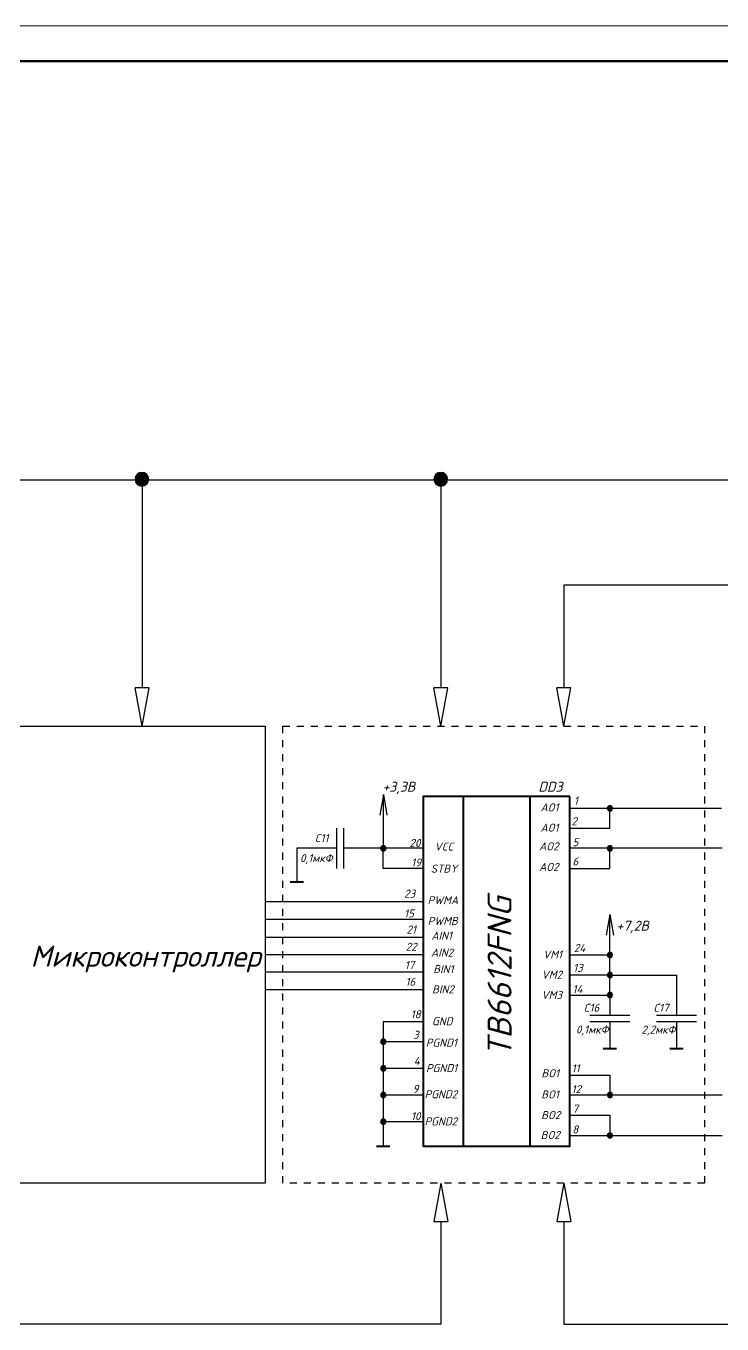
# Model space of a CAD drawing. Header units: millimetres. Extents: x 2470 to 6390, y 1560 to 2814.
# Drawn here: x 2676 to 2775, y 1970 to 2154.5 of the extents above; entities that cross this region are included whole.
import ezdxf

# ---------------------------------------------------------------- set-up
doc = ezdxf.new("R2010")
doc.units = ezdxf.units.MM
doc.linetypes.add('JIS_02_1.0', pattern=[2, 1, -1])
for name, color, linetype, lineweight in [('border', 7, 'Continuous', 70), ('Sheet', 7, 'Continuous', 30), ('Text', 7, 'Continuous', 18)]:
    doc.layers.add(name, color=color, linetype=linetype, lineweight=lineweight)
doc.styles.add('Main', font='isocpeur.ttf', dxfattribs={"oblique": 15, "height": 3})

msp = doc.modelspace()

# ---------------------------------------------------------------- hatches: boundary and pattern name
at = {"layer": 'Sheet'}
h = msp.add_hatch(color=256, dxfattribs=at)
h.dxf.hatch_style = 1
edge = h.paths.add_edge_path()
edge.add_line((2692.481437634633, 2090.069797631361), (2693.455113020063, 2090.069797631361))
edge.add_ellipse((2692.481437634633, 2090.069797631361), major_axis=(-0.9736753854301998, 0), ratio=0.9999895652899807, start_angle=90, end_angle=180, ccw=False)
edge.add_line((2692.481437634633, 2089.096132405951), (2692.481437634633, 2090.069797631361))
edge = h.paths.add_edge_path()
edge.add_ellipse((2692.481437634633, 2090.069797631361), major_axis=(-0.9736753854301998, 0), ratio=0.9999895652899807, start_angle=0, end_angle=90, ccw=False)
edge.add_line((2691.507762249203, 2090.069797631361), (2692.481437634633, 2090.069797631361))
edge.add_line((2692.481437634633, 2090.069797631361), (2692.481437634633, 2089.096132405951))
edge = h.paths.add_edge_path()
edge.add_ellipse((2692.481437634633, 2090.069797631361), major_axis=(-0.9736753854301998, 0), ratio=0.9999895652899807, start_angle=180, end_angle=360, ccw=False)
edge.add_line((2693.455113020063, 2090.069797631361), (2692.481437634633, 2090.069797631361))
edge.add_line((2692.481437634633, 2090.069797631361), (2691.507762249203, 2090.069797631361))
h = msp.add_hatch(color=256, dxfattribs=at)
h.dxf.hatch_style = 1
edge = h.paths.add_edge_path()
edge.add_line((2692.481437634633, 2090.069797631361), (2693.455113020063, 2090.069797631361))
edge.add_ellipse((2692.481437634633, 2090.069797631361), major_axis=(-0.9736753854301998, 0), ratio=0.9999895652899807, start_angle=90, end_angle=180, ccw=False)
edge.add_line((2692.481437634633, 2089.096132405951), (2692.481437634633, 2090.069797631361))
edge = h.paths.add_edge_path()
edge.add_ellipse((2692.481437634633, 2090.069797631361), major_axis=(-0.9736753854301998, 0), ratio=0.9999895652899807, start_angle=0, end_angle=90, ccw=False)
edge.add_line((2691.507762249203, 2090.069797631361), (2692.481437634633, 2090.069797631361))
edge.add_line((2692.481437634633, 2090.069797631361), (2692.481437634633, 2089.096132405951))
edge = h.paths.add_edge_path()
edge.add_ellipse((2692.481437634633, 2090.069797631361), major_axis=(-0.9736753854301998, 0), ratio=0.9999895652899807, start_angle=180, end_angle=360, ccw=False)
edge.add_line((2693.455113020063, 2090.069797631361), (2692.481437634633, 2090.069797631361))
edge.add_line((2692.481437634633, 2090.069797631361), (2691.507762249203, 2090.069797631361))
h = msp.add_hatch(color=256, dxfattribs=at)
h.dxf.hatch_style = 1
edge = h.paths.add_edge_path()
edge.add_line((2734.981437634633, 2090.069797631361), (2735.955113020063, 2090.069797631361))
edge.add_ellipse((2734.981437634633, 2090.069797631361), major_axis=(-0.9736753854301998, 0), ratio=0.9999895652899807, start_angle=90, end_angle=180, ccw=False)
edge.add_line((2734.981437634633, 2089.096132405951), (2734.981437634633, 2090.069797631361))
edge = h.paths.add_edge_path()
edge.add_ellipse((2734.981437634633, 2090.069797631361), major_axis=(-0.9736753854301998, 0), ratio=0.9999895652899807, start_angle=0, end_angle=90, ccw=False)
edge.add_line((2734.007762249203, 2090.069797631361), (2734.981437634633, 2090.069797631361))
edge.add_line((2734.981437634633, 2090.069797631361), (2734.981437634633, 2089.096132405951))
edge = h.paths.add_edge_path()
edge.add_ellipse((2734.981437634633, 2090.069797631361), major_axis=(-0.9736753854301998, 0), ratio=0.9999895652899807, start_angle=180, end_angle=360, ccw=False)
edge.add_line((2735.955113020063, 2090.069797631361), (2734.981437634633, 2090.069797631361))
edge.add_line((2734.981437634633, 2090.069797631361), (2734.007762249203, 2090.069797631361))
h = msp.add_hatch(color=256, dxfattribs=at)
h.dxf.hatch_style = 1
edge = h.paths.add_edge_path()
edge.add_line((2734.981437634633, 2090.069797631361), (2735.955113020063, 2090.069797631361))
edge.add_ellipse((2734.981437634633, 2090.069797631361), major_axis=(-0.9736753854301998, 0), ratio=0.9999895652899807, start_angle=90, end_angle=180, ccw=False)
edge.add_line((2734.981437634633, 2089.096132405951), (2734.981437634633, 2090.069797631361))
edge = h.paths.add_edge_path()
edge.add_ellipse((2734.981437634633, 2090.069797631361), major_axis=(-0.9736753854301998, 0), ratio=0.9999895652899807, start_angle=0, end_angle=90, ccw=False)
edge.add_line((2734.007762249203, 2090.069797631361), (2734.981437634633, 2090.069797631361))
edge.add_line((2734.981437634633, 2090.069797631361), (2734.981437634633, 2089.096132405951))
edge = h.paths.add_edge_path()
edge.add_ellipse((2734.981437634633, 2090.069797631361), major_axis=(-0.9736753854301998, 0), ratio=0.9999895652899807, start_angle=180, end_angle=360, ccw=False)
edge.add_line((2735.955113020063, 2090.069797631361), (2734.981437634633, 2090.069797631361))
edge.add_line((2734.981437634633, 2090.069797631361), (2734.007762249203, 2090.069797631361))
h = msp.add_hatch(color=256, dxfattribs=at)
h.dxf.hatch_style = 1
edge = h.paths.add_edge_path()
edge.add_line((2759.035600000001, 2043.29997990222), (2759.402629669755, 2043.29997990222))
edge.add_ellipse((2759.035600000001, 2043.29997990222), major_axis=(-0.3670296697543445, 0), ratio=0.9999895652899806, start_angle=90, end_angle=180, ccw=False)
edge.add_line((2759.035600000001, 2042.932954062313), (2759.035600000001, 2043.29997990222))
edge = h.paths.add_edge_path()
edge.add_ellipse((2759.035600000001, 2043.29997990222), major_axis=(-0.3670296697543445, 0), ratio=0.9999895652899806, start_angle=0, end_angle=90, ccw=False)
edge.add_line((2758.668570330246, 2043.29997990222), (2759.035600000001, 2043.29997990222))
edge.add_line((2759.035600000001, 2043.29997990222), (2759.035600000001, 2042.932954062313))
edge = h.paths.add_edge_path()
edge.add_ellipse((2759.035600000001, 2043.29997990222), major_axis=(-0.3670296697543445, 0), ratio=0.9999895652899806, start_angle=180, end_angle=360, ccw=False)
edge.add_line((2759.402629669755, 2043.29997990222), (2759.035600000001, 2043.29997990222))
edge.add_line((2759.035600000001, 2043.29997990222), (2758.668570330246, 2043.29997990222))
h = msp.add_hatch(color=256, dxfattribs=at)
h.dxf.hatch_style = 1
edge = h.paths.add_edge_path()
edge.add_line((2759.035600000001, 2043.29997990222), (2759.402629669755, 2043.29997990222))
edge.add_ellipse((2759.035600000001, 2043.29997990222), major_axis=(-0.3670296697543445, 0), ratio=0.9999895652899806, start_angle=90, end_angle=180, ccw=False)
edge.add_line((2759.035600000001, 2042.932954062313), (2759.035600000001, 2043.29997990222))
edge = h.paths.add_edge_path()
edge.add_ellipse((2759.035600000001, 2043.29997990222), major_axis=(-0.3670296697543445, 0), ratio=0.9999895652899806, start_angle=0, end_angle=90, ccw=False)
edge.add_line((2758.668570330246, 2043.29997990222), (2759.035600000001, 2043.29997990222))
edge.add_line((2759.035600000001, 2043.29997990222), (2759.035600000001, 2042.932954062313))
edge = h.paths.add_edge_path()
edge.add_ellipse((2759.035600000001, 2043.29997990222), major_axis=(-0.3670296697543445, 0), ratio=0.9999895652899806, start_angle=180, end_angle=360, ccw=False)
edge.add_line((2759.402629669755, 2043.29997990222), (2759.035600000001, 2043.29997990222))
edge.add_line((2759.035600000001, 2043.29997990222), (2758.668570330246, 2043.29997990222))
h = msp.add_hatch(color=256, dxfattribs=at)
h.dxf.hatch_style = 1
edge = h.paths.add_edge_path()
edge.add_line((2726.8138, 2037.613779902219), (2727.180829669755, 2037.613779902219))
edge.add_ellipse((2726.8138, 2037.613779902219), major_axis=(-0.3670296697543445, 0), ratio=0.9999895652899806, start_angle=90, end_angle=180, ccw=False)
edge.add_line((2726.8138, 2037.246754062313), (2726.8138, 2037.61377990222))
edge = h.paths.add_edge_path()
edge.add_ellipse((2726.8138, 2037.613779902219), major_axis=(-0.3670296697543445, 0), ratio=0.9999895652899806, start_angle=0, end_angle=90, ccw=False)
edge.add_line((2726.446770330246, 2037.613779902219), (2726.813800000001, 2037.613779902219))
edge.add_line((2726.8138, 2037.613779902219), (2726.8138, 2037.246754062313))
edge = h.paths.add_edge_path()
edge.add_ellipse((2726.8138, 2037.613779902219), major_axis=(-0.3670296697543445, 0), ratio=0.9999895652899806, start_angle=180, end_angle=360, ccw=False)
edge.add_line((2727.180829669755, 2037.613779902219), (2726.8138, 2037.613779902219))
edge.add_line((2726.8138, 2037.613779902219), (2726.446770330246, 2037.613779902219))
h = msp.add_hatch(color=256, dxfattribs=at)
h.dxf.hatch_style = 1
edge = h.paths.add_edge_path()
edge.add_line((2726.8138, 2037.613779902219), (2727.180829669755, 2037.613779902219))
edge.add_ellipse((2726.8138, 2037.613779902219), major_axis=(-0.3670296697543445, 0), ratio=0.9999895652899806, start_angle=90, end_angle=180, ccw=False)
edge.add_line((2726.8138, 2037.246754062313), (2726.8138, 2037.61377990222))
edge = h.paths.add_edge_path()
edge.add_ellipse((2726.8138, 2037.613779902219), major_axis=(-0.3670296697543445, 0), ratio=0.9999895652899806, start_angle=0, end_angle=90, ccw=False)
edge.add_line((2726.446770330246, 2037.613779902219), (2726.813800000001, 2037.613779902219))
edge.add_line((2726.8138, 2037.613779902219), (2726.8138, 2037.246754062313))
edge = h.paths.add_edge_path()
edge.add_ellipse((2726.8138, 2037.613779902219), major_axis=(-0.3670296697543445, 0), ratio=0.9999895652899806, start_angle=180, end_angle=360, ccw=False)
edge.add_line((2727.180829669755, 2037.613779902219), (2726.8138, 2037.613779902219))
edge.add_line((2726.8138, 2037.613779902219), (2726.446770330246, 2037.613779902219))
h = msp.add_hatch(color=256, dxfattribs=at)
h.dxf.hatch_style = 1
edge = h.paths.add_edge_path()
edge.add_line((2759.035600000001, 2037.613779902219), (2759.402629669755, 2037.613779902219))
edge.add_ellipse((2759.035600000001, 2037.613779902219), major_axis=(-0.3670296697543445, 0), ratio=0.9999895652899806, start_angle=90, end_angle=180, ccw=False)
edge.add_line((2759.035600000001, 2037.246754062313), (2759.035600000001, 2037.61377990222))
edge = h.paths.add_edge_path()
edge.add_ellipse((2759.035600000001, 2037.613779902219), major_axis=(-0.3670296697543445, 0), ratio=0.9999895652899806, start_angle=0, end_angle=90, ccw=False)
edge.add_line((2758.668570330246, 2037.613779902219), (2759.035600000001, 2037.613779902219))
edge.add_line((2759.035600000001, 2037.613779902219), (2759.035600000001, 2037.246754062313))
edge = h.paths.add_edge_path()
edge.add_ellipse((2759.035600000001, 2037.613779902219), major_axis=(-0.3670296697543445, 0), ratio=0.9999895652899806, start_angle=180, end_angle=360, ccw=False)
edge.add_line((2759.402629669755, 2037.613779902219), (2759.035600000001, 2037.613779902219))
edge.add_line((2759.035600000001, 2037.613779902219), (2758.668570330246, 2037.613779902219))
h = msp.add_hatch(color=256, dxfattribs=at)
h.dxf.hatch_style = 1
edge = h.paths.add_edge_path()
edge.add_line((2759.035600000001, 2037.613779902219), (2759.402629669755, 2037.613779902219))
edge.add_ellipse((2759.035600000001, 2037.613779902219), major_axis=(-0.3670296697543445, 0), ratio=0.9999895652899806, start_angle=90, end_angle=180, ccw=False)
edge.add_line((2759.035600000001, 2037.246754062313), (2759.035600000001, 2037.61377990222))
edge = h.paths.add_edge_path()
edge.add_ellipse((2759.035600000001, 2037.613779902219), major_axis=(-0.3670296697543445, 0), ratio=0.9999895652899806, start_angle=0, end_angle=90, ccw=False)
edge.add_line((2758.668570330246, 2037.613779902219), (2759.035600000001, 2037.613779902219))
edge.add_line((2759.035600000001, 2037.613779902219), (2759.035600000001, 2037.246754062313))
edge = h.paths.add_edge_path()
edge.add_ellipse((2759.035600000001, 2037.613779902219), major_axis=(-0.3670296697543445, 0), ratio=0.9999895652899806, start_angle=180, end_angle=360, ccw=False)
edge.add_line((2759.402629669755, 2037.613779902219), (2759.035600000001, 2037.613779902219))
edge.add_line((2759.035600000001, 2037.613779902219), (2758.668570330246, 2037.613779902219))
h = msp.add_hatch(color=256, dxfattribs=at)
h.dxf.hatch_style = 1
edge = h.paths.add_edge_path()
edge.add_line((2759.035600000001, 2022.450579902219), (2759.402629669755, 2022.450579902219))
edge.add_ellipse((2759.035600000001, 2022.450579902219), major_axis=(-0.3670296697543445, 0), ratio=0.9999895652899806, start_angle=90, end_angle=180, ccw=False)
edge.add_line((2759.035600000001, 2022.083554062313), (2759.035600000001, 2022.450579902219))
edge = h.paths.add_edge_path()
edge.add_ellipse((2759.035600000001, 2022.450579902219), major_axis=(-0.3670296697543445, 0), ratio=0.9999895652899806, start_angle=0, end_angle=90, ccw=False)
edge.add_line((2758.668570330246, 2022.450579902219), (2759.035600000001, 2022.450579902219))
edge.add_line((2759.035600000001, 2022.450579902219), (2759.035600000001, 2022.083554062313))
edge = h.paths.add_edge_path()
edge.add_ellipse((2759.035600000001, 2022.450579902219), major_axis=(-0.3670296697543445, 0), ratio=0.9999895652899806, start_angle=180, end_angle=360, ccw=False)
edge.add_line((2759.402629669755, 2022.450579902219), (2759.035600000001, 2022.450579902219))
edge.add_line((2759.035600000001, 2022.450579902219), (2758.668570330246, 2022.450579902219))
h = msp.add_hatch(color=256, dxfattribs=at)
h.dxf.hatch_style = 1
edge = h.paths.add_edge_path()
edge.add_line((2759.035600000001, 2022.450579902219), (2759.402629669755, 2022.450579902219))
edge.add_ellipse((2759.035600000001, 2022.450579902219), major_axis=(-0.3670296697543445, 0), ratio=0.9999895652899806, start_angle=90, end_angle=180, ccw=False)
edge.add_line((2759.035600000001, 2022.083554062313), (2759.035600000001, 2022.450579902219))
edge = h.paths.add_edge_path()
edge.add_ellipse((2759.035600000001, 2022.450579902219), major_axis=(-0.3670296697543445, 0), ratio=0.9999895652899806, start_angle=0, end_angle=90, ccw=False)
edge.add_line((2758.668570330246, 2022.450579902219), (2759.035600000001, 2022.450579902219))
edge.add_line((2759.035600000001, 2022.450579902219), (2759.035600000001, 2022.083554062313))
edge = h.paths.add_edge_path()
edge.add_ellipse((2759.035600000001, 2022.450579902219), major_axis=(-0.3670296697543445, 0), ratio=0.9999895652899806, start_angle=180, end_angle=360, ccw=False)
edge.add_line((2759.402629669755, 2022.450579902219), (2759.035600000001, 2022.450579902219))
edge.add_line((2759.035600000001, 2022.450579902219), (2758.668570330246, 2022.450579902219))
h = msp.add_hatch(color=256, dxfattribs=at)
h.dxf.hatch_style = 1
edge = h.paths.add_edge_path()
edge.add_line((2759.035600000001, 2019.60747990222), (2759.402629669755, 2019.60747990222))
edge.add_ellipse((2759.035600000001, 2019.60747990222), major_axis=(-0.3670296697543445, 0), ratio=0.9999895652899806, start_angle=90, end_angle=180, ccw=False)
edge.add_line((2759.035600000001, 2019.240454062314), (2759.035600000001, 2019.60747990222))
edge = h.paths.add_edge_path()
edge.add_ellipse((2759.035600000001, 2019.60747990222), major_axis=(-0.3670296697543445, 0), ratio=0.9999895652899806, start_angle=0, end_angle=90, ccw=False)
edge.add_line((2758.668570330246, 2019.60747990222), (2759.035600000001, 2019.60747990222))
edge.add_line((2759.035600000001, 2019.60747990222), (2759.035600000001, 2019.240454062314))
edge = h.paths.add_edge_path()
edge.add_ellipse((2759.035600000001, 2019.60747990222), major_axis=(-0.3670296697543445, 0), ratio=0.9999895652899806, start_angle=180, end_angle=360, ccw=False)
edge.add_line((2759.402629669755, 2019.60747990222), (2759.035600000001, 2019.60747990222))
edge.add_line((2759.035600000001, 2019.60747990222), (2758.668570330246, 2019.60747990222))
h = msp.add_hatch(color=256, dxfattribs=at)
h.dxf.hatch_style = 1
edge = h.paths.add_edge_path()
edge.add_line((2759.035600000001, 2019.60747990222), (2759.402629669755, 2019.60747990222))
edge.add_ellipse((2759.035600000001, 2019.60747990222), major_axis=(-0.3670296697543445, 0), ratio=0.9999895652899806, start_angle=90, end_angle=180, ccw=False)
edge.add_line((2759.035600000001, 2019.240454062314), (2759.035600000001, 2019.60747990222))
edge = h.paths.add_edge_path()
edge.add_ellipse((2759.035600000001, 2019.60747990222), major_axis=(-0.3670296697543445, 0), ratio=0.9999895652899806, start_angle=0, end_angle=90, ccw=False)
edge.add_line((2758.668570330246, 2019.60747990222), (2759.035600000001, 2019.60747990222))
edge.add_line((2759.035600000001, 2019.60747990222), (2759.035600000001, 2019.240454062314))
edge = h.paths.add_edge_path()
edge.add_ellipse((2759.035600000001, 2019.60747990222), major_axis=(-0.3670296697543445, 0), ratio=0.9999895652899806, start_angle=180, end_angle=360, ccw=False)
edge.add_line((2759.402629669755, 2019.60747990222), (2759.035600000001, 2019.60747990222))
edge.add_line((2759.035600000001, 2019.60747990222), (2758.668570330246, 2019.60747990222))
h = msp.add_hatch(color=256, dxfattribs=at)
h.dxf.hatch_style = 1
edge = h.paths.add_edge_path()
edge.add_line((2759.035600000001, 2016.764379902219), (2759.402629669755, 2016.764379902219))
edge.add_ellipse((2759.035600000001, 2016.764379902219), major_axis=(-0.3670296697543445, 0), ratio=0.9999895652899806, start_angle=90, end_angle=180, ccw=False)
edge.add_line((2759.035600000001, 2016.397354062313), (2759.035600000001, 2016.76437990222))
edge = h.paths.add_edge_path()
edge.add_ellipse((2759.035600000001, 2016.764379902219), major_axis=(-0.3670296697543445, 0), ratio=0.9999895652899806, start_angle=0, end_angle=90, ccw=False)
edge.add_line((2758.668570330246, 2016.764379902219), (2759.035600000001, 2016.764379902219))
edge.add_line((2759.035600000001, 2016.764379902219), (2759.035600000001, 2016.397354062313))
edge = h.paths.add_edge_path()
edge.add_ellipse((2759.035600000001, 2016.764379902219), major_axis=(-0.3670296697543445, 0), ratio=0.9999895652899806, start_angle=180, end_angle=360, ccw=False)
edge.add_line((2759.402629669755, 2016.764379902219), (2759.035600000001, 2016.764379902219))
edge.add_line((2759.035600000001, 2016.764379902219), (2758.668570330246, 2016.764379902219))
h = msp.add_hatch(color=256, dxfattribs=at)
h.dxf.hatch_style = 1
edge = h.paths.add_edge_path()
edge.add_line((2759.035600000001, 2016.764379902219), (2759.402629669755, 2016.764379902219))
edge.add_ellipse((2759.035600000001, 2016.764379902219), major_axis=(-0.3670296697543445, 0), ratio=0.9999895652899806, start_angle=90, end_angle=180, ccw=False)
edge.add_line((2759.035600000001, 2016.397354062313), (2759.035600000001, 2016.76437990222))
edge = h.paths.add_edge_path()
edge.add_ellipse((2759.035600000001, 2016.764379902219), major_axis=(-0.3670296697543445, 0), ratio=0.9999895652899806, start_angle=0, end_angle=90, ccw=False)
edge.add_line((2758.668570330246, 2016.764379902219), (2759.035600000001, 2016.764379902219))
edge.add_line((2759.035600000001, 2016.764379902219), (2759.035600000001, 2016.397354062313))
edge = h.paths.add_edge_path()
edge.add_ellipse((2759.035600000001, 2016.764379902219), major_axis=(-0.3670296697543445, 0), ratio=0.9999895652899806, start_angle=180, end_angle=360, ccw=False)
edge.add_line((2759.402629669755, 2016.764379902219), (2759.035600000001, 2016.764379902219))
edge.add_line((2759.035600000001, 2016.764379902219), (2758.668570330246, 2016.764379902219))
h = msp.add_hatch(color=256, dxfattribs=at)
h.dxf.hatch_style = 1
edge = h.paths.add_edge_path()
edge.add_line((2726.8138, 2010.13047990222), (2727.180829669755, 2010.13047990222))
edge.add_ellipse((2726.8138, 2010.13047990222), major_axis=(-0.3670296697543445, 0), ratio=0.9999895652899806, start_angle=90, end_angle=180, ccw=False)
edge.add_line((2726.8138, 2009.763454062313), (2726.8138, 2010.13047990222))
edge = h.paths.add_edge_path()
edge.add_ellipse((2726.8138, 2010.13047990222), major_axis=(-0.3670296697543445, 0), ratio=0.9999895652899806, start_angle=0, end_angle=90, ccw=False)
edge.add_line((2726.446770330246, 2010.13047990222), (2726.813800000001, 2010.13047990222))
edge.add_line((2726.8138, 2010.13047990222), (2726.8138, 2009.763454062313))
edge = h.paths.add_edge_path()
edge.add_ellipse((2726.8138, 2010.13047990222), major_axis=(-0.3670296697543445, 0), ratio=0.9999895652899806, start_angle=180, end_angle=360, ccw=False)
edge.add_line((2727.180829669755, 2010.13047990222), (2726.8138, 2010.13047990222))
edge.add_line((2726.8138, 2010.13047990222), (2726.446770330246, 2010.13047990222))
h = msp.add_hatch(color=256, dxfattribs=at)
h.dxf.hatch_style = 1
edge = h.paths.add_edge_path()
edge.add_line((2726.8138, 2010.13047990222), (2727.180829669755, 2010.13047990222))
edge.add_ellipse((2726.8138, 2010.13047990222), major_axis=(-0.3670296697543445, 0), ratio=0.9999895652899806, start_angle=90, end_angle=180, ccw=False)
edge.add_line((2726.8138, 2009.763454062313), (2726.8138, 2010.13047990222))
edge = h.paths.add_edge_path()
edge.add_ellipse((2726.8138, 2010.13047990222), major_axis=(-0.3670296697543445, 0), ratio=0.9999895652899806, start_angle=0, end_angle=90, ccw=False)
edge.add_line((2726.446770330246, 2010.13047990222), (2726.813800000001, 2010.13047990222))
edge.add_line((2726.8138, 2010.13047990222), (2726.8138, 2009.763454062313))
edge = h.paths.add_edge_path()
edge.add_ellipse((2726.8138, 2010.13047990222), major_axis=(-0.3670296697543445, 0), ratio=0.9999895652899806, start_angle=180, end_angle=360, ccw=False)
edge.add_line((2727.180829669755, 2010.13047990222), (2726.8138, 2010.13047990222))
edge.add_line((2726.8138, 2010.13047990222), (2726.446770330246, 2010.13047990222))
h = msp.add_hatch(color=256, dxfattribs=at)
h.dxf.hatch_style = 1
edge = h.paths.add_edge_path()
edge.add_line((2726.8138, 2006.33967990222), (2727.180829669755, 2006.33967990222))
edge.add_ellipse((2726.8138, 2006.33967990222), major_axis=(-0.3670296697543445, 0), ratio=0.9999895652899806, start_angle=90, end_angle=180, ccw=False)
edge.add_line((2726.8138, 2005.972654062314), (2726.8138, 2006.33967990222))
edge = h.paths.add_edge_path()
edge.add_ellipse((2726.8138, 2006.33967990222), major_axis=(-0.3670296697543445, 0), ratio=0.9999895652899806, start_angle=0, end_angle=90, ccw=False)
edge.add_line((2726.446770330246, 2006.33967990222), (2726.813800000001, 2006.33967990222))
edge.add_line((2726.8138, 2006.33967990222), (2726.8138, 2005.972654062313))
edge = h.paths.add_edge_path()
edge.add_ellipse((2726.8138, 2006.33967990222), major_axis=(-0.3670296697543445, 0), ratio=0.9999895652899806, start_angle=180, end_angle=360, ccw=False)
edge.add_line((2727.180829669755, 2006.33967990222), (2726.8138, 2006.33967990222))
edge.add_line((2726.8138, 2006.33967990222), (2726.446770330246, 2006.33967990222))
h = msp.add_hatch(color=256, dxfattribs=at)
h.dxf.hatch_style = 1
edge = h.paths.add_edge_path()
edge.add_line((2726.8138, 2006.33967990222), (2727.180829669755, 2006.33967990222))
edge.add_ellipse((2726.8138, 2006.33967990222), major_axis=(-0.3670296697543445, 0), ratio=0.9999895652899806, start_angle=90, end_angle=180, ccw=False)
edge.add_line((2726.8138, 2005.972654062314), (2726.8138, 2006.33967990222))
edge = h.paths.add_edge_path()
edge.add_ellipse((2726.8138, 2006.33967990222), major_axis=(-0.3670296697543445, 0), ratio=0.9999895652899806, start_angle=0, end_angle=90, ccw=False)
edge.add_line((2726.446770330246, 2006.33967990222), (2726.813800000001, 2006.33967990222))
edge.add_line((2726.8138, 2006.33967990222), (2726.8138, 2005.972654062313))
edge = h.paths.add_edge_path()
edge.add_ellipse((2726.8138, 2006.33967990222), major_axis=(-0.3670296697543445, 0), ratio=0.9999895652899806, start_angle=180, end_angle=360, ccw=False)
edge.add_line((2727.180829669755, 2006.33967990222), (2726.8138, 2006.33967990222))
edge.add_line((2726.8138, 2006.33967990222), (2726.446770330246, 2006.33967990222))
h = msp.add_hatch(color=256, dxfattribs=at)
h.dxf.hatch_style = 1
edge = h.paths.add_edge_path()
edge.add_line((2726.8138, 2002.548879902219), (2727.180829669755, 2002.548879902219))
edge.add_ellipse((2726.8138, 2002.548879902219), major_axis=(-0.3670296697543445, 0), ratio=0.9999895652899806, start_angle=90, end_angle=180, ccw=False)
edge.add_line((2726.8138, 2002.181854062313), (2726.8138, 2002.548879902219))
edge = h.paths.add_edge_path()
edge.add_ellipse((2726.8138, 2002.548879902219), major_axis=(-0.3670296697543445, 0), ratio=0.9999895652899806, start_angle=0, end_angle=90, ccw=False)
edge.add_line((2726.446770330246, 2002.548879902219), (2726.813800000001, 2002.548879902219))
edge.add_line((2726.8138, 2002.548879902219), (2726.8138, 2002.181854062313))
edge = h.paths.add_edge_path()
edge.add_ellipse((2726.8138, 2002.548879902219), major_axis=(-0.3670296697543445, 0), ratio=0.9999895652899806, start_angle=180, end_angle=360, ccw=False)
edge.add_line((2727.180829669755, 2002.548879902219), (2726.8138, 2002.548879902219))
edge.add_line((2726.8138, 2002.548879902219), (2726.446770330246, 2002.548879902219))
h = msp.add_hatch(color=256, dxfattribs=at)
h.dxf.hatch_style = 1
edge = h.paths.add_edge_path()
edge.add_line((2726.8138, 2002.548879902219), (2727.180829669755, 2002.548879902219))
edge.add_ellipse((2726.8138, 2002.548879902219), major_axis=(-0.3670296697543445, 0), ratio=0.9999895652899806, start_angle=90, end_angle=180, ccw=False)
edge.add_line((2726.8138, 2002.181854062313), (2726.8138, 2002.548879902219))
edge = h.paths.add_edge_path()
edge.add_ellipse((2726.8138, 2002.548879902219), major_axis=(-0.3670296697543445, 0), ratio=0.9999895652899806, start_angle=0, end_angle=90, ccw=False)
edge.add_line((2726.446770330246, 2002.548879902219), (2726.813800000001, 2002.548879902219))
edge.add_line((2726.8138, 2002.548879902219), (2726.8138, 2002.181854062313))
edge = h.paths.add_edge_path()
edge.add_ellipse((2726.8138, 2002.548879902219), major_axis=(-0.3670296697543445, 0), ratio=0.9999895652899806, start_angle=180, end_angle=360, ccw=False)
edge.add_line((2727.180829669755, 2002.548879902219), (2726.8138, 2002.548879902219))
edge.add_line((2726.8138, 2002.548879902219), (2726.446770330246, 2002.548879902219))
h = msp.add_hatch(color=256, dxfattribs=at)
h.dxf.hatch_style = 1
edge = h.paths.add_edge_path()
edge.add_line((2759.035600000001, 2002.560250023766), (2759.402629669755, 2002.560250023766))
edge.add_ellipse((2759.035600000001, 2002.560250023766), major_axis=(-0.3670296697543445, 0), ratio=0.9999895652899806, start_angle=90, end_angle=180, ccw=False)
edge.add_line((2759.035600000001, 2002.19322418386), (2759.035600000001, 2002.560250023767))
edge = h.paths.add_edge_path()
edge.add_ellipse((2759.035600000001, 2002.560250023766), major_axis=(-0.3670296697543445, 0), ratio=0.9999895652899806, start_angle=0, end_angle=90, ccw=False)
edge.add_line((2758.668570330246, 2002.560250023766), (2759.035600000001, 2002.560250023766))
edge.add_line((2759.035600000001, 2002.560250023766), (2759.035600000001, 2002.19322418386))
edge = h.paths.add_edge_path()
edge.add_ellipse((2759.035600000001, 2002.560250023766), major_axis=(-0.3670296697543445, 0), ratio=0.9999895652899806, start_angle=180, end_angle=360, ccw=False)
edge.add_line((2759.402629669755, 2002.560250023766), (2759.035600000001, 2002.560250023766))
edge.add_line((2759.035600000001, 2002.560250023766), (2758.668570330246, 2002.560250023766))
h = msp.add_hatch(color=256, dxfattribs=at)
h.dxf.hatch_style = 1
edge = h.paths.add_edge_path()
edge.add_line((2759.035600000001, 2002.560250023766), (2759.402629669755, 2002.560250023766))
edge.add_ellipse((2759.035600000001, 2002.560250023766), major_axis=(-0.3670296697543445, 0), ratio=0.9999895652899806, start_angle=90, end_angle=180, ccw=False)
edge.add_line((2759.035600000001, 2002.19322418386), (2759.035600000001, 2002.560250023767))
edge = h.paths.add_edge_path()
edge.add_ellipse((2759.035600000001, 2002.560250023766), major_axis=(-0.3670296697543445, 0), ratio=0.9999895652899806, start_angle=0, end_angle=90, ccw=False)
edge.add_line((2758.668570330246, 2002.560250023766), (2759.035600000001, 2002.560250023766))
edge.add_line((2759.035600000001, 2002.560250023766), (2759.035600000001, 2002.19322418386))
edge = h.paths.add_edge_path()
edge.add_ellipse((2759.035600000001, 2002.560250023766), major_axis=(-0.3670296697543445, 0), ratio=0.9999895652899806, start_angle=180, end_angle=360, ccw=False)
edge.add_line((2759.402629669755, 2002.560250023766), (2759.035600000001, 2002.560250023766))
edge.add_line((2759.035600000001, 2002.560250023766), (2758.668570330246, 2002.560250023766))
h = msp.add_hatch(color=256, dxfattribs=at)
h.dxf.hatch_style = 1
edge = h.paths.add_edge_path()
edge.add_line((2726.8138, 1998.75807990222), (2727.180829669755, 1998.75807990222))
edge.add_ellipse((2726.8138, 1998.75807990222), major_axis=(-0.3670296697543445, 0), ratio=0.9999895652899806, start_angle=90, end_angle=180, ccw=False)
edge.add_line((2726.8138, 1998.391054062314), (2726.8138, 1998.75807990222))
edge = h.paths.add_edge_path()
edge.add_ellipse((2726.8138, 1998.75807990222), major_axis=(-0.3670296697543445, 0), ratio=0.9999895652899806, start_angle=0, end_angle=90, ccw=False)
edge.add_line((2726.446770330246, 1998.75807990222), (2726.813800000001, 1998.75807990222))
edge.add_line((2726.8138, 1998.75807990222), (2726.8138, 1998.391054062314))
edge = h.paths.add_edge_path()
edge.add_ellipse((2726.8138, 1998.75807990222), major_axis=(-0.3670296697543445, 0), ratio=0.9999895652899806, start_angle=180, end_angle=360, ccw=False)
edge.add_line((2727.180829669755, 1998.75807990222), (2726.8138, 1998.75807990222))
edge.add_line((2726.8138, 1998.75807990222), (2726.446770330246, 1998.75807990222))
h = msp.add_hatch(color=256, dxfattribs=at)
h.dxf.hatch_style = 1
edge = h.paths.add_edge_path()
edge.add_line((2726.8138, 1998.75807990222), (2727.180829669755, 1998.75807990222))
edge.add_ellipse((2726.8138, 1998.75807990222), major_axis=(-0.3670296697543445, 0), ratio=0.9999895652899806, start_angle=90, end_angle=180, ccw=False)
edge.add_line((2726.8138, 1998.391054062314), (2726.8138, 1998.75807990222))
edge = h.paths.add_edge_path()
edge.add_ellipse((2726.8138, 1998.75807990222), major_axis=(-0.3670296697543445, 0), ratio=0.9999895652899806, start_angle=0, end_angle=90, ccw=False)
edge.add_line((2726.446770330246, 1998.75807990222), (2726.813800000001, 1998.75807990222))
edge.add_line((2726.8138, 1998.75807990222), (2726.8138, 1998.391054062314))
edge = h.paths.add_edge_path()
edge.add_ellipse((2726.8138, 1998.75807990222), major_axis=(-0.3670296697543445, 0), ratio=0.9999895652899806, start_angle=180, end_angle=360, ccw=False)
edge.add_line((2727.180829669755, 1998.75807990222), (2726.8138, 1998.75807990222))
edge.add_line((2726.8138, 1998.75807990222), (2726.446770330246, 1998.75807990222))
h = msp.add_hatch(color=256, dxfattribs=at)
h.dxf.hatch_style = 1
edge = h.paths.add_edge_path()
edge.add_line((2759.035600000001, 1996.79941804281), (2759.402629669755, 1996.79941804281))
edge.add_ellipse((2759.035600000001, 1996.79941804281), major_axis=(-0.3670296697543445, 0), ratio=0.9999895652899806, start_angle=90, end_angle=180, ccw=False)
edge.add_line((2759.035600000001, 1996.432392202904), (2759.035600000001, 1996.799418042811))
edge = h.paths.add_edge_path()
edge.add_ellipse((2759.035600000001, 1996.79941804281), major_axis=(-0.3670296697543445, 0), ratio=0.9999895652899806, start_angle=0, end_angle=90, ccw=False)
edge.add_line((2758.668570330246, 1996.79941804281), (2759.035600000001, 1996.79941804281))
edge.add_line((2759.035600000001, 1996.79941804281), (2759.035600000001, 1996.432392202904))
edge = h.paths.add_edge_path()
edge.add_ellipse((2759.035600000001, 1996.79941804281), major_axis=(-0.3670296697543445, 0), ratio=0.9999895652899806, start_angle=180, end_angle=360, ccw=False)
edge.add_line((2759.402629669755, 1996.79941804281), (2759.035600000001, 1996.79941804281))
edge.add_line((2759.035600000001, 1996.79941804281), (2758.668570330246, 1996.79941804281))
h = msp.add_hatch(color=256, dxfattribs=at)
h.dxf.hatch_style = 1
edge = h.paths.add_edge_path()
edge.add_line((2759.035600000001, 1996.79941804281), (2759.402629669755, 1996.79941804281))
edge.add_ellipse((2759.035600000001, 1996.79941804281), major_axis=(-0.3670296697543445, 0), ratio=0.9999895652899806, start_angle=90, end_angle=180, ccw=False)
edge.add_line((2759.035600000001, 1996.432392202904), (2759.035600000001, 1996.799418042811))
edge = h.paths.add_edge_path()
edge.add_ellipse((2759.035600000001, 1996.79941804281), major_axis=(-0.3670296697543445, 0), ratio=0.9999895652899806, start_angle=0, end_angle=90, ccw=False)
edge.add_line((2758.668570330246, 1996.79941804281), (2759.035600000001, 1996.79941804281))
edge.add_line((2759.035600000001, 1996.79941804281), (2759.035600000001, 1996.432392202904))
edge = h.paths.add_edge_path()
edge.add_ellipse((2759.035600000001, 1996.79941804281), major_axis=(-0.3670296697543445, 0), ratio=0.9999895652899806, start_angle=180, end_angle=360, ccw=False)
edge.add_line((2759.402629669755, 1996.79941804281), (2759.035600000001, 1996.79941804281))
edge.add_line((2759.035600000001, 1996.79941804281), (2758.668570330246, 1996.79941804281))

# ---------------------------------------------------------------- linework, layer by layer
at = {"layer": 'border', "lineweight": 18}
msp.add_line((2470, 2154.5), (2890, 2154.5), dxfattribs=at)
at = {"layer": 'border', "lineweight": 70}
msp.add_line((2490, 2149.5), (2885, 2149.5), dxfattribs=at)
at = {"layer": 'Sheet'}
for p, q in [((2610, 2090), (2860, 2090)), ((2692.5, 2090), (2692.5, 2060.408687139202)), ((2735, 2090), (2735, 2060.408687139202)), ((2752.5, 2075), (2752.5, 2060.408687139202)), ((2840, 2075), (2752.5, 2075)), ((2692.5, 2055), (2691.501950186502, 2060.408687139202)), ((2693.498049813498, 2060.408687139202), (2691.501950186502, 2060.408687139202)), ((2692.5, 2055), (2693.498049813498, 2060.408687139202)), ((2735, 2055), (2734.001950186502, 2060.408687139202)), ((2735.998049813498, 2060.408687139202), (2734.001950186502, 2060.408687139202)), ((2735, 2055), (2735.998049813498, 2060.408687139202)), ((2752.5, 2055), (2751.501950186502, 2060.408687139202)), ((2753.498049813498, 2060.408687139202), (2751.501950186502, 2060.408687139202)), ((2752.5, 2055), (2753.498049813498, 2060.408687139202)), ((2726.81883859826, 2045.249288400236), (2726.308032924102, 2042.330238943718)), ((2726.8138, 2045.195379902219), (2726.8138, 2037.613779902219)), ((2726.820737504111, 2045.249288400236), (2727.33154317827, 2042.330238943718)), ((2753.3494, 2043.29997990222), (2774.91120255769, 2043.29997990222)), ((2759.035600000001, 2040.456879902219), (2759.035600000001, 2043.29997990222)), ((2720.1799, 2034.770679902219), (2720.1799, 2040.456879902219)), ((2721.1276, 2040.456879902219), (2721.1276, 2034.770679902219)), ((2753.3494, 2040.456879902219), (2759.035600000001, 2040.456879902219)), ((2720.1799, 2037.613779902219), (2714.4937, 2037.613779902219)), ((2714.4937, 2037.613779902219), (2714.4937, 2032.87527990222)), ((2732.5, 2037.613779902219), (2721.1276, 2037.613779902219)), ((2726.8138, 2034.770679902219), (2726.8138, 2037.613779902219)), ((2775.013347269021, 2037.613779902219), (2753.3494, 2037.613779902219)), ((2759.035600000001, 2034.770679902219), (2759.035600000001, 2037.613779902219)), ((2732.5, 2034.770679902219), (2726.8138, 2034.770679902219)), ((2753.3494, 2034.770679902219), (2759.035600000001, 2034.770679902219)), ((2714.4937, 2032.87527990222), (2713.546, 2032.87527990222)), ((2732.5, 2030), (2710, 2030)), ((2759.04063859826, 2028.190688400236), (2758.529832924102, 2025.271638943717)), ((2759.035600000001, 2016.764379902219), (2759.035600000001, 2028.13677990222)), ((2759.042537504111, 2028.190688400236), (2759.55334317827, 2025.271638943717)), ((2732.5, 2027.5), (2710, 2027.5)), ((2710, 2025), (2732.5, 2025)), ((2732.5, 2022.5), (2710, 2022.5)), ((2759.035600000001, 2022.450579902219), (2753.3494, 2022.450579902219)), ((2732.5, 2020), (2710, 2020)), ((2759.035600000001, 2019.60747990222), (2753.3494, 2019.60747990222)), ((2759.035600000001, 2019.60747990222), (2768.5126, 2019.60747990222)), ((2768.5126, 2019.60747990222), (2768.5126, 2013.921279902219)), ((2732.5, 2017.5), (2710, 2017.5)), ((2753.3494, 2016.764379902219), (2759.035600000001, 2016.764379902219)), ((2759.035600000001, 2016.764379902219), (2759.035600000001, 2013.921279902219)), ((2732.5, 2012.97357990222), (2726.8138, 2012.97357990222)), ((2726.8138, 2012.97357990222), (2726.8138, 2010.13047990222)), ((2756.1925, 2013.921279902219), (2761.878700000001, 2013.921279902219)), ((2760.931, 2012.97357990222), (2756.1925, 2012.97357990222)), ((2761.878700000001, 2012.97357990222), (2756.1925, 2012.97357990222)), ((2759.035600000001, 2012.97357990222), (2759.035600000001, 2009.182779902219)), ((2765.6695, 2013.921279902219), (2771.3557, 2013.921279902219)), ((2771.3557, 2012.97357990222), (2765.6695, 2012.97357990222)), ((2768.5126, 2012.97357990222), (2768.5126, 2009.182779902219)), ((2732.5, 2010.13047990222), (2726.8138, 2010.13047990222)), ((2726.8138, 2010.13047990222), (2726.8138, 1995.261928800977)), ((2768.5126, 2009.182779902219), (2767.5649, 2009.182779902219)), ((2732.5, 2006.33967990222), (2726.8138, 2006.33967990222)), ((2753.3494, 2005.39197990222), (2759.035600000001, 2005.39197990222)), ((2759.035600000001, 2005.39197990222), (2759.035600000001, 2002.548879902219)), ((2732.5, 2002.548879902219), (2726.8138, 2002.548879902219)), ((2753.283412573786, 2002.560250023766), (2774.990065488891, 2002.560250023766)), ((2732.5, 1998.75807990222), (2726.8138, 1998.75807990222)), ((2753.3494, 1999.70577990222), (2759.035600000001, 1999.70577990222)), ((2759.035600000001, 1999.70577990222), (2759.035600000001, 1996.86267990222)), ((2753.384901460332, 1996.818679592523), (2774.990065488891, 1996.818679592523)), ((2735, 1990), (2734.001950186502, 1984.591312860797)), ((2735, 1990), (2735.998049813498, 1984.591312860797)), ((2752.5, 1990), (2751.501950186502, 1984.591312860797)), ((2752.5, 1990), (2753.498049813498, 1984.591312860797)), ((2734.001950186502, 1984.591312860797), (2735.998049813498, 1984.591312860797)), ((2735.000000000001, 1984.591312860799), (2735, 1970)), ((2751.501950186502, 1984.591312860797), (2753.498049813498, 1984.591312860797)), ((2752.500000000001, 1984.591312860799), (2752.5, 1970)), ((2735, 1970), (2527.5, 1970)), ((2752.5, 1970), (2840, 1970))]:
    msp.add_line(p, q, dxfattribs=at)
at = {"layer": 'Sheet', "lineweight": 40}
for p, q in [((2738.186200000001, 2044.959809314109), (2738.186200000001, 1995.261928800977)), ((2747.6632, 2044.986873950215), (2747.6632, 1995.261928800977)), ((2713.546, 2032.87527990222), (2715.4414, 2032.87527990222)), ((2758.0879, 2009.182779902219), (2759.9833, 2009.182779902219)), ((2767.5649, 2009.182779902219), (2769.4603, 2009.182779902219)), ((2725.8661, 1995.261928800977), (2727.7615, 1995.261928800977))]:
    msp.add_line(p, q, dxfattribs=at)
at = {"layer": 'Sheet'}
msp.add_lwpolyline([(2675, 2055), (2710, 2055), (2710, 1990), (2675, 1990)], close=True, dxfattribs=at)
at = {"layer": 'Sheet', "linetype": 'JIS_02_1.0'}
msp.add_lwpolyline([(2772.5, 1990), (2712.5, 1990), (2712.5, 2055), (2772.5, 2055)], close=True, dxfattribs=at)
at = {"layer": 'Sheet', "lineweight": 40}
msp.add_lwpolyline([(2753.3494, 2045), (2732.5, 2045), (2732.5, 1995.261928800977), (2753.3494, 1995.261928800977)], close=True, dxfattribs=at)
at = {"layer": 'Sheet'}
for centre, radius, start, end in [((2692.481437634633, 2090.069797631361), 0.5080010149995379, 0, 180), ((2692.481437634633, 2090.069797631361), 0.5080010149995379, 0, 180), ((2692.481437634633, 2090.069797631361), 0.5080010149995379, 0, 180), ((2734.981437634633, 2090.069797631361), 0.5080010149995379, 0, 180), ((2734.981437634633, 2090.069797631361), 0.5080010149995379, 0, 180), ((2734.981437634633, 2090.069797631361), 0.5080010149995379, 0, 180), ((2692.481437634633, 2090.069797631361), 0.5080010149995379, 180, 0), ((2692.481437634633, 2090.069797631361), 0.5080010149995379, 180, 0), ((2692.481437634633, 2090.069797631361), 0.5080010149995379, 180, 0), ((2734.981437634633, 2090.069797631361), 0.5080010149995379, 180, 0), ((2734.981437634633, 2090.069797631361), 0.5080010149995379, 180, 0), ((2734.981437634633, 2090.069797631361), 0.5080010149995379, 180, 0), ((2759.035600000001, 2043.29997990222), 0.1914924086201195, 0, 180), ((2759.035600000001, 2043.29997990222), 0.1914924086201195, 0, 180), ((2759.035600000001, 2043.29997990222), 0.1914924086201195, 0, 180), ((2759.035600000001, 2043.29997990222), 0.1914924086201195, 180, 0), ((2759.035600000001, 2043.29997990222), 0.1914924086201195, 180, 0), ((2759.035600000001, 2043.29997990222), 0.1914924086201195, 180, 0), ((2726.8138, 2037.613779902219), 0.1914924086201195, 0, 180), ((2726.8138, 2037.613779902219), 0.1914924086201195, 0, 180), ((2726.8138, 2037.613779902219), 0.1914924086201195, 0, 180), ((2726.8138, 2037.613779902219), 0.1914924086201195, 180, 0), ((2726.8138, 2037.613779902219), 0.1914924086201195, 180, 0), ((2726.8138, 2037.613779902219), 0.1914924086201195, 180, 0), ((2759.035600000001, 2037.613779902219), 0.1914924086201195, 0, 180), ((2759.035600000001, 2037.613779902219), 0.1914924086201195, 0, 180), ((2759.035600000001, 2037.613779902219), 0.1914924086201195, 0, 180), ((2759.035600000001, 2037.613779902219), 0.1914924086201195, 180, 0), ((2759.035600000001, 2037.613779902219), 0.1914924086201195, 180, 0), ((2759.035600000001, 2037.613779902219), 0.1914924086201195, 180, 0), ((2759.035600000001, 2022.450579902219), 0.1914924086201195, 0, 180), ((2759.035600000001, 2022.450579902219), 0.1914924086201195, 0, 180), ((2759.035600000001, 2022.450579902219), 0.1914924086201195, 0, 180), ((2759.035600000001, 2022.450579902219), 0.1914924086201195, 180, 0), ((2759.035600000001, 2022.450579902219), 0.1914924086201195, 180, 0), ((2759.035600000001, 2022.450579902219), 0.1914924086201195, 180, 0), ((2759.035600000001, 2019.60747990222), 0.1914924086201195, 0, 180), ((2759.035600000001, 2019.60747990222), 0.1914924086201195, 0, 180), ((2759.035600000001, 2019.60747990222), 0.1914924086201195, 0, 180), ((2759.035600000001, 2019.60747990222), 0.1914924086201195, 180, 0), ((2759.035600000001, 2019.60747990222), 0.1914924086201195, 180, 0), ((2759.035600000001, 2019.60747990222), 0.1914924086201195, 180, 0), ((2759.035600000001, 2016.764379902219), 0.1914924086201195, 0, 180), ((2759.035600000001, 2016.764379902219), 0.1914924086201195, 0, 180), ((2759.035600000001, 2016.764379902219), 0.1914924086201195, 0, 180), ((2759.035600000001, 2016.764379902219), 0.1914924086201195, 180, 0), ((2759.035600000001, 2016.764379902219), 0.1914924086201195, 180, 0), ((2759.035600000001, 2016.764379902219), 0.1914924086201195, 180, 0), ((2726.8138, 2010.13047990222), 0.1914924086201195, 0, 180), ((2726.8138, 2010.13047990222), 0.1914924086201195, 0, 180), ((2726.8138, 2010.13047990222), 0.1914924086201195, 0, 180), ((2726.8138, 2010.13047990222), 0.1914924086201195, 180, 0), ((2726.8138, 2010.13047990222), 0.1914924086201195, 180, 0), ((2726.8138, 2010.13047990222), 0.1914924086201195, 180, 0), ((2726.8138, 2006.33967990222), 0.1914924086201195, 0, 180), ((2726.8138, 2006.33967990222), 0.1914924086201195, 0, 180), ((2726.8138, 2006.33967990222), 0.1914924086201195, 0, 180), ((2726.8138, 2006.33967990222), 0.1914924086201195, 180, 0), ((2726.8138, 2006.33967990222), 0.1914924086201195, 180, 0), ((2726.8138, 2006.33967990222), 0.1914924086201195, 180, 0), ((2726.8138, 2002.548879902219), 0.1914924086201195, 0, 180), ((2726.8138, 2002.548879902219), 0.1914924086201195, 0, 180), ((2726.8138, 2002.548879902219), 0.1914924086201195, 0, 180), ((2726.8138, 2002.548879902219), 0.1914924086201195, 180, 0), ((2726.8138, 2002.548879902219), 0.1914924086201195, 180, 0), ((2726.8138, 2002.548879902219), 0.1914924086201195, 180, 0), ((2759.035600000001, 2002.560250023766), 0.1914924086201195, 0, 180), ((2759.035600000001, 2002.560250023766), 0.1914924086201195, 0, 180), ((2759.035600000001, 2002.560250023766), 0.1914924086201195, 0, 180), ((2759.035600000001, 2002.560250023766), 0.1914924086201195, 180, 0), ((2759.035600000001, 2002.560250023766), 0.1914924086201195, 180, 0), ((2759.035600000001, 2002.560250023766), 0.1914924086201195, 180, 0), ((2726.8138, 1998.75807990222), 0.1914924086201195, 0, 180), ((2726.8138, 1998.75807990222), 0.1914924086201195, 0, 180), ((2726.8138, 1998.75807990222), 0.1914924086201195, 0, 180), ((2726.8138, 1998.75807990222), 0.1914924086201195, 180, 0), ((2726.8138, 1998.75807990222), 0.1914924086201195, 180, 0), ((2726.8138, 1998.75807990222), 0.1914924086201195, 180, 0), ((2759.035600000001, 1996.79941804281), 0.1914924086201195, 0, 180), ((2759.035600000001, 1996.79941804281), 0.1914924086201195, 0, 180), ((2759.035600000001, 1996.79941804281), 0.1914924086201195, 0, 180), ((2759.035600000001, 1996.79941804281), 0.1914924086201195, 180, 0), ((2759.035600000001, 1996.79941804281), 0.1914924086201195, 180, 0), ((2759.035600000001, 1996.79941804281), 0.1914924086201195, 180, 0)]:
    msp.add_arc(centre, radius, start, end, dxfattribs=at)
at = {"layer": 'Sheet', "extrusion": (0, 0, -1)}
for centre, major_axis, ratio in [((2692.481437634633, 2090.069797631361), (-0.9736753854301996, 0), 0.9999895652899806), ((2692.481437634633, 2090.069797631361), (-0.9736753854301996, 0), 0.9999895652899806), ((2734.981437634633, 2090.069797631361), (-0.9736753854301996, 0), 0.9999895652899806), ((2734.981437634633, 2090.069797631361), (-0.9736753854301996, 0), 0.9999895652899806), ((2759.035600000001, 2043.29997990222), (-0.3670296697543443, 0), 0.9999895652899805), ((2759.035600000001, 2043.29997990222), (-0.3670296697543443, 0), 0.9999895652899805), ((2726.8138, 2037.613779902219), (-0.3670296697543443, 0), 0.9999895652899805), ((2726.8138, 2037.613779902219), (-0.3670296697543443, 0), 0.9999895652899805), ((2759.035600000001, 2037.613779902219), (-0.3670296697543443, 0), 0.9999895652899805), ((2759.035600000001, 2037.613779902219), (-0.3670296697543443, 0), 0.9999895652899805), ((2759.035600000001, 2022.450579902219), (-0.3670296697543443, 0), 0.9999895652899805), ((2759.035600000001, 2022.450579902219), (-0.3670296697543443, 0), 0.9999895652899805), ((2759.035600000001, 2019.60747990222), (-0.3670296697543443, 0), 0.9999895652899805), ((2759.035600000001, 2019.60747990222), (-0.3670296697543443, 0), 0.9999895652899805), ((2759.035600000001, 2016.764379902219), (-0.3670296697543443, 0), 0.9999895652899805), ((2759.035600000001, 2016.764379902219), (-0.3670296697543443, 0), 0.9999895652899805), ((2726.8138, 2010.13047990222), (-0.3670296697543443, 0), 0.9999895652899805), ((2726.8138, 2010.13047990222), (-0.3670296697543443, 0), 0.9999895652899805), ((2726.8138, 2006.33967990222), (-0.3670296697543443, 0), 0.9999895652899805), ((2726.8138, 2006.33967990222), (-0.3670296697543443, 0), 0.9999895652899805), ((2726.8138, 2002.548879902219), (-0.3670296697543443, 0), 0.9999895652899805), ((2726.8138, 2002.548879902219), (-0.3670296697543443, 0), 0.9999895652899805), ((2759.035600000001, 2002.560250023766), (-0.3670296697543443, 0), 0.9999895652899805), ((2759.035600000001, 2002.560250023766), (-0.3670296697543443, 0), 0.9999895652899805), ((2726.8138, 1998.75807990222), (-0.3670296697543444, 0), 0.9999895652899805), ((2726.8138, 1998.75807990222), (-0.3670296697543444, 0), 0.9999895652899805), ((2759.035600000001, 1996.79941804281), (-0.3670296697543443, 0), 0.9999895652899805), ((2759.035600000001, 1996.79941804281), (-0.3670296697543443, 0), 0.9999895652899805)]:
    msp.add_ellipse(centre, major_axis=major_axis, ratio=ratio, dxfattribs=at)
at = {"layer": 'Text', "lineweight": 18}
msp.add_line((2753.3494, 2042.352279902219), (2753.3494, 2042.352279902219), dxfattribs=at)
msp.add_line((2753.3494, 2042.352279902219), (2753.3494, 2042.352279902219), dxfattribs=at)

# ---------------------------------------------------------------- texts
at = {"layer": 'Text', "lineweight": 18, "style": 'Main', "oblique": 15}
msp.add_text('2', height=1.13724, dxfattribs=at).set_placement((2753.585681961047, 2040.894252406085))
at = {"layer": 'Text', "lineweight": 80, "char_height": 1.42155, "attachment_point": 5, "style": 'Main'}
for s, insert in [('+3,3B', (2729.02558765589, 2046.198895341841)), ('DD3', (2750.582759779088, 2046.365444366067)), ('+7,2B', (2762.280986456126, 2026.444691221288))]:
    msp.add_mtext_dynamic_manual_height_columns(s, width=5.948740909134633, gutter_width=7.107749999999999, heights=[0], dxfattribs=dict(at, insert=insert))
at = {"layer": 'Text', "lineweight": 18, "char_height": 1.13724, "attachment_point": 3, "style": 'Main'}
for s, width, heights, insert in [('1', 1.340890186983853, [1.13724], (2754.488640216147, 2044.951511780777)), ('AO1', 3.76658825227535, [0], (2751.746159208143, 2044.002941610408)), ('AO1', 3.76658825227535, [0], (2751.746159208143, 2041.122089629283)), ('C11', 2.344810812417698, [0], (2719.021509920133, 2039.652731712639)), ('20', 1.960406586899887, [0], (2732.086742939524, 2038.944827233893)), ('5', 1.349781194369822, [0.524183090680568], (2754.561041360326, 2039.048876132705)), ('VCC', 3.76658825227535, [0], (2736.760382565624, 2038.433459602471)), ('AO2', 3.76658825227535, [0], (2751.746159208143, 2038.467179288896)), ('0,1мкФ', 1.965503918639093, [0], (2719.608609072991, 2036.78715525014)), ('19', 2.129160850757452, [0], (2732.179375016572, 2036.165910597894)), ('STBY', 3.76658825227535, [0], (2737.346847835091, 2035.290352343542)), ('AO2', 3.76658825227535, [0.4374761433577117], (2751.746159208143, 2035.539032024689)), ('6', 0.9897905324460272, [0], (2754.538870437747, 2036.316303753084)), ('23', 0.7822094610611465, [0], (2731.351537155085, 2031.739771126088)), ('PWMA', 3.76658825227535, [0], (2737.451133391091, 2030.808110955345)), ('15', 1.434055291744077, [0], (2731.165601438634, 2028.928020726257)), ('PWMB', 3.76658825227535, [0], (2737.40945605646, 2027.864954269774)), ('21', 1.564422381971446, [0], (2731.460001017772, 2026.630257391217)), ('22', 2.036931670178799, [0], (2731.55570868935, 2024.200733658324)), ('AIN1', 3.76658825227535, [0], (2736.581936154553, 2025.769160450767)), ('24', 2.401808778524527, [0], (2755.549494769332, 2024.012962493684)), ('AIN2', 3.76658825227535, [0], (2736.743433009552, 2023.359556833185)), ('VM1', 3.76658825227535, [0], (2752.231615801291, 2023.088572534398)), ('17', 2.15958329832559, [0], (2731.225662126689, 2021.594707666739)), ('BIN1', 3.76658825227535, [0], (2736.79704668627, 2021.014557681537)), ('13', 1.23662249883679, [0], (2755.181170245417, 2021.191227845198)), ('16', 1.975609315954557, [0], (2731.348621711025, 2019.211112063957)), ('VM2', 3.76658825227535, [0], (2752.231615801291, 2020.216571262938)), ('BIN2', 3.76658825227535, [0], (2736.841240752932, 2018.144436735447)), ('VM3', 3.76658825227535, [0], (2752.231615801291, 2017.329127230896)), ('14', 2.160381615234563, [0], (2755.14945727437, 2018.18641994744)), ('C16', 2.344810812417698, [0], (2757.527201190261, 2015.525775482494)), ('C17', 2.344810812417698, [0], (2767.403245571795, 2015.513638661697)), ('GND', 3.76658825227535, [0], (2736.656017190671, 2013.602791236944)), ('0,1мкФ', 1.965503918639093, [0], (2758.857905871592, 2012.428667348444)), ('2,2мкФ', 1.965503918639093, [0], (2768.38505151569, 2012.420479568538)), ('PGND1', 3.76658825227535, [0], (2737.291416284775, 2010.564743152424)), ('PGND1', 3.76658825227535, [0], (2737.319380640485, 2006.949559152136)), ('BO1', 3.76658825227535, [0], (2751.824088524082, 2006.21425651007)), ('11', 2.096259868197074, [0], (2754.73112614488, 2006.924652158642)), ('12', 2.284551741454737, [0], (2754.926292631921, 2003.955611140377)), ('PGND2', 3.76658825227535, [0], (2737.319380640485, 2003.22864668176)), ('BO1', 3.76658825227535, [0], (2751.792789867988, 2003.199239290971)), ('BO2', 3.76658825227535, [0], (2751.989621429061, 2000.263192040006)), ('7', 2.392146109074431, [0], (2754.520902397309, 2001.185187678262)), ('PGND2', 3.76658825227535, [0], (2737.319380640485, 1999.37717649022)), ('8', 2.176953913987268, [0], (2754.543127362932, 1998.234950641034)), ('BO2', 3.76658825227535, [0], (2751.92432346015, 1997.440418613053))]:
    msp.add_mtext_dynamic_manual_height_columns(s, width=width, gutter_width=5.686199999999999, heights=heights, dxfattribs=dict(at, insert=insert))
at = {"layer": 'Text', "lineweight": 18, "insert": (2745.055568092475, 2007.89672520544), "char_height": 3.411720000000001, "width": 9.946337773750674, "attachment_point": 7, "rotation": 90.00000000000001, "style": 'Main'}
msp.add_mtext('TB6612FNG', dxfattribs=at)
at = {"layer": 'Text', "lineweight": 70, "insert": (2693, 2021.881441185327), "char_height": 3, "attachment_point": 5, "style": 'Main'}
msp.add_mtext_dynamic_manual_height_columns('Микроконтроллер', width=45, gutter_width=15, heights=[0], dxfattribs=at)
at = {"layer": 'Text', "char_height": 1.13724, "attachment_point": 3, "style": 'Main'}
for s, width, insert in [('18', 1.942149121431988, (2732.125840586112, 2014.591001884278)), ('3', 1.65717053982032, (2731.843850133322, 2011.677899452679)), ('4', 2.070711152716116, (2732.004721038257, 2007.973419688842)), ('9', 1.665512234473489, (2731.818103819508, 2004.006527844604)), ('10', 1.912128998241723, (2732.093751447988, 2000.108522357647))]:
    msp.add_mtext_dynamic_manual_height_columns(s, width=width, gutter_width=5.686199999999999, heights=[0], dxfattribs=dict(at, insert=insert))

doc.saveas('drawing.dxf')
